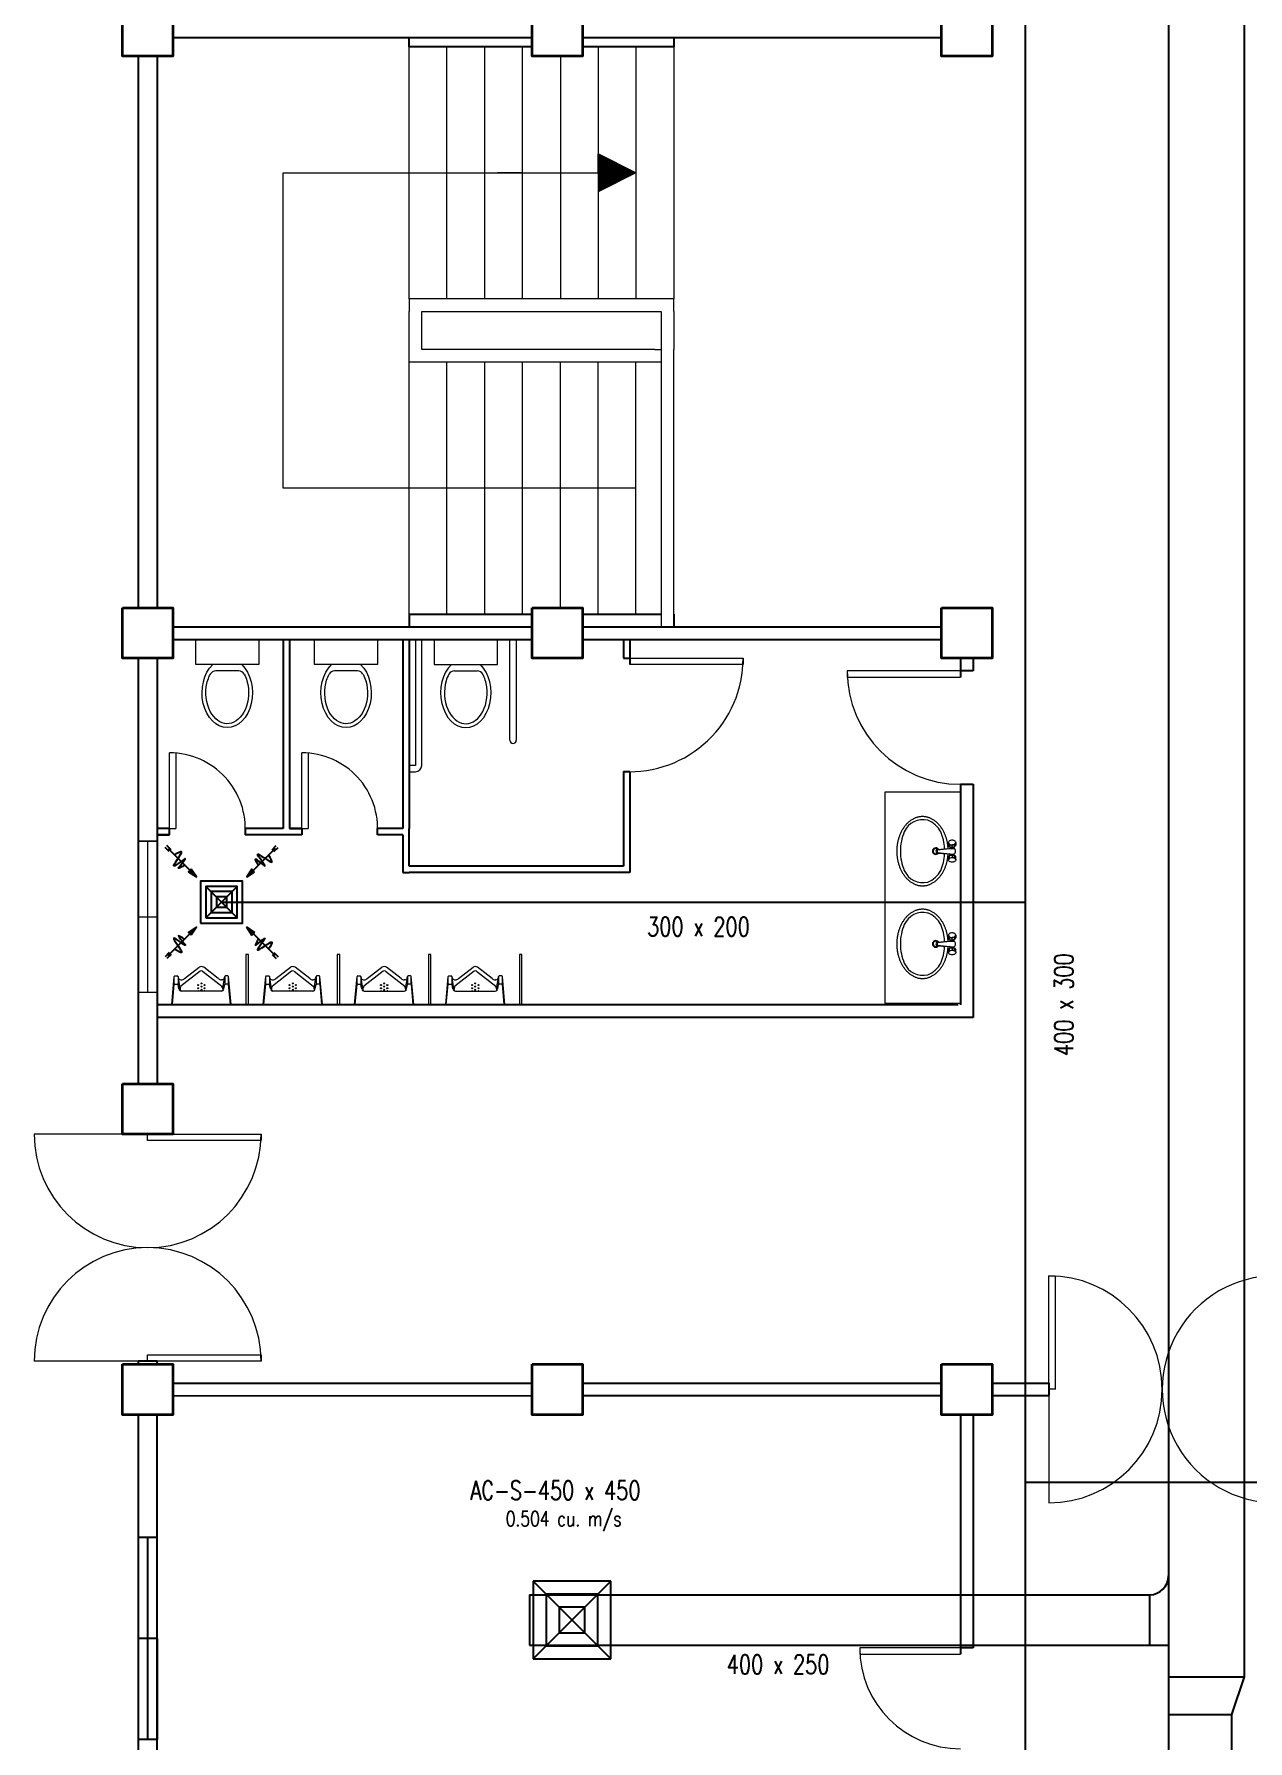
# Model space of a CAD drawing. Header units: millimetres. Extents: x 3 to 200, y 1 to 233.
# Drawn here: x 13.02 to 22.65, y 201.08 to 214.62 of the extents above; entities that cross this region are included whole.
import ezdxf

# ---------------------------------------------------------------- set-up
doc = ezdxf.new("R2010")
doc.units = ezdxf.units.MM
doc.header["$MEASUREMENT"] = 0
doc.linetypes.add('HIDDEN2', pattern=[0.1875, 0.125, -0.0625])
for name, color, linetype in [('ahu line', 150, 'Continuous'), ('AIR', 7, 'Continuous'), ('AIR-00', 8, 'Continuous'), ('AIR-03', 30, 'Continuous'), ('diffuser', 7, 'Continuous'), ('ducting label', 7, 'Continuous'), ('exhaust', 1, 'Continuous'), ('Legends', 7, 'Continuous')]:
    doc.layers.add(name, color=color, linetype=linetype)
doc.layers.get('Legends').off()
doc.styles.add('Arch-Dim', font='simplex.shx', dxfattribs={"width": 0.75})

# ---------------------------------------------------------------- blocks, each defined once
blk = doc.blocks.new('AC-S-12')
at = {"layer": 'diffuser', "color": 30}
for p, q in [((-0.15, 0.15), (0.15, -0.15)), ((0.15, 0.15), (-0.15, -0.15)), ((-0.15, 0.15), (-0.15, -0.15)), ((0.15, 0.15), (-0.15, 0.15)), ((0.15, -0.15), (0.15, 0.15)), ((-0.1, 0.1), (-0.1, -0.1)), ((0.1, 0.1), (-0.1, 0.1)), ((0.1, -0.1), (0.1, 0.1)), ((-0.05, 0.05), (-0.05, -0.05)), ((0.05, 0.05), (-0.05, 0.05)), ((0.05, -0.05), (0.05, 0.05)), ((-0.05, -0.05), (0.05, -0.05)), ((-0.1, -0.1), (0.1, -0.1)), ((-0.15, -0.15), (0.15, -0.15))]:
    blk.add_line(p, q, dxfattribs=at)
for points in [[(-0.3582, 0.3582, 0, 0.0447, 0), (-0.2951, 0.295, 0, 0, 0), (-0.15, 0.15, 0, 0, 0)], [(0.3582, 0.3582, 0, 0.0447, 0), (0.2951, 0.295, 0, 0, 0), (0.15, 0.15, 0, 0, 0)], [(-0.3582, -0.3582, 0, 0.0447, 0), (-0.2951, -0.295, 0, 0, 0), (-0.15, -0.15, 0, 0, 0)], [(0.3582, -0.3582, 0, 0.0447, 0), (0.2951, -0.295, 0, 0, 0), (0.15, -0.15, 0, 0, 0)]]:
    blk.add_lwpolyline(points, format="xyseb", dxfattribs=at)
blk = doc.blocks.new('fcu')
at = {"layer": 'diffuser', "xscale": 2.052644456280903, "yscale": 2.052644456280903, "zscale": 2.052644456280903}
blk.add_blockref('AC-S-12', (0, 0), dxfattribs=at)
blk = doc.blocks.new('GRILL-C-IN')
at = {"layer": 'AIR-00', "ltscale": 3}
for p, q in [((-0.623, 0.601), (-0.674, 0.651)), ((-0.601, 0.623), (-0.651, 0.674)), ((-0.637, 0.637), (-0.3, 0.3)), ((0.637, 0.637), (0.3, 0.3)), ((0.601, 0.623), (0.651, 0.674)), ((0.623, 0.601), (0.674, 0.651)), ((-0.637, -0.637), (-0.3, -0.3)), ((0.637, -0.637), (0.3, -0.3)), ((-0.623, -0.601), (-0.674, -0.651)), ((0.623, -0.601), (0.674, -0.651)), ((-0.601, -0.623), (-0.651, -0.674)), ((0.601, -0.623), (0.651, -0.674))]:
    blk.add_line(p, q, dxfattribs=at)
at = {"layer": 'AIR-00', "color": 50}
for p, q in [((-0.188, 0.187), (0.187, -0.188)), ((0.187, 0.187), (-0.188, -0.188))]:
    blk.add_line(p, q, dxfattribs=at)
at = {"layer": 'AIR-00', "ltscale": 3}
for points in [[(-0.362, 0.393), (-0.393, 0.362), (-0.3, 0.3)], [(0.393, 0.362), (0.362, 0.393), (0.3, 0.3)], [(-0.362, -0.393), (-0.393, -0.362), (-0.3, -0.3)], [(0.393, -0.362), (0.362, -0.393), (0.3, -0.3)]]:
    blk.add_lwpolyline(points, close=True, dxfattribs=at)
at = {"layer": 'AIR-00', "color": 50}
for points in [[(-0.188, -0.188), (0.187, -0.188), (0.187, 0.187), (-0.188, 0.187)], [(-0.125, -0.125), (0.125, -0.125), (0.125, 0.125), (-0.125, 0.125)], [(-0.062, -0.062), (0.062, -0.062), (0.062, 0.062), (-0.062, 0.062)]]:
    blk.add_lwpolyline(points, close=True, dxfattribs=at)
at = {"layer": 'AIR-00', "ltscale": 3}
for points in [[(-0.441, 0.441), (-0.512, 0.404), (-0.432, 0.514), (-0.568, 0.43), (-0.477, 0.6), (-0.561, 0.561)], [(0.441, 0.441), (0.404, 0.512), (0.514, 0.432), (0.43, 0.568), (0.6, 0.477), (0.561, 0.561)], [(-0.441, -0.441), (-0.512, -0.404), (-0.432, -0.514), (-0.568, -0.43), (-0.477, -0.6), (-0.561, -0.561)], [(0.441, -0.441), (0.404, -0.512), (0.514, -0.432), (0.43, -0.568), (0.6, -0.477), (0.561, -0.561)]]:
    blk.add_spline(points, degree=3, dxfattribs=at)
for points in [[(-0.3, 0.3), (-0.362, 0.393), (-0.393, 0.362)], [(0.3, 0.3), (0.393, 0.362), (0.362, 0.393)], [(-0.3, -0.3), (-0.362, -0.393), (-0.393, -0.362)], [(0.3, -0.3), (0.393, -0.362), (0.362, -0.393)]]:
    blk.add_solid(points, dxfattribs=at)
at = {"layer": 'AIR-03', "color": 6}
blk.add_lwpolyline([(-0.25, -0.25), (0.25, -0.25), (0.25, 0.25), (-0.25, 0.25)], close=True, dxfattribs=at)

msp = doc.modelspace()

# ---------------------------------------------------------------- linework, layer by layer
at = {"color": 8, "lineweight": 25}
for p, q in [((14.12, 214.597), (16.97, 214.597)), ((17.37, 214.597), (20.22, 214.597)), ((13.845, 214.447), (13.845, 210.072)), ((13.995, 214.447), (13.995, 210.072)), ((14.12, 209.922), (16.97, 209.922)), ((17.37, 209.922), (20.22, 209.922)), ((14.12, 209.822), (16.97, 209.822)), ((14.995, 209.822), (14.995, 208.322)), ((15.045, 209.822), (15.045, 208.322)), ((15.945, 209.822), (15.945, 208.322)), ((15.995, 209.822), (15.995, 208.322)), ((17.37, 209.822), (20.22, 209.822)), ((17.695, 209.822), (17.695, 209.672)), ((17.745, 209.822), (17.745, 209.622)), ((13.845, 209.672), (13.845, 206.297)), ((13.995, 209.672), (13.995, 206.297)), ((17.695, 209.672), (17.745, 209.672)), ((20.37, 209.672), (20.37, 209.522)), ((20.47, 209.572), (20.37, 209.572)), ((20.47, 209.672), (20.47, 209.572)), ((17.695, 208.774), (17.695, 208.022)), ((17.745, 208.772), (17.695, 208.772)), ((17.745, 208.772), (17.745, 207.972)), ((20.37, 208.672), (20.37, 206.922)), ((20.37, 208.672), (20.47, 208.672)), ((20.47, 208.672), (20.47, 206.822)), ((14.095, 208.322), (13.995, 208.322)), ((14.095, 208.272), (13.995, 208.272)), ((13.995, 208.272), (14.095, 208.272)), ((14.095, 208.272), (14.095, 208.322)), ((14.995, 208.322), (14.693, 208.322)), ((14.695, 208.322), (14.695, 208.272)), ((14.995, 208.272), (14.695, 208.272)), ((15.145, 208.272), (14.995, 208.272)), ((15.145, 208.322), (15.045, 208.322)), ((15.045, 208.322), (15.145, 208.322)), ((15.145, 208.322), (15.145, 208.272)), ((15.945, 208.322), (15.745, 208.322)), ((15.745, 208.272), (15.745, 208.322)), ((15.945, 208.272), (15.745, 208.272)), ((15.945, 208.272), (15.945, 207.972)), ((15.995, 208.022), (15.995, 208.322)), ((15.945, 207.972), (15.995, 207.972)), ((17.695, 208.022), (15.995, 208.022)), ((17.745, 207.972), (15.995, 207.972)), ((20.35, 206.922), (13.995, 206.922)), ((20.47, 206.822), (13.995, 206.822)), ((13.995, 205.897), (13.845, 205.897)), ((13.995, 204.097), (13.845, 204.097)), ((13.845, 204.097), (13.845, 204.072)), ((13.995, 204.072), (13.995, 204.097)), ((14.12, 203.922), (16.97, 203.923)), ((17.37, 203.923), (20.22, 203.923)), ((20.62, 203.923), (21.07, 203.923)), ((21.07, 203.924), (21.07, 203.823)), ((14.12, 203.822), (16.97, 203.823)), ((17.37, 203.823), (20.22, 203.823)), ((20.62, 203.823), (21.07, 203.823)), ((13.845, 203.672), (13.845, 198.072)), ((13.995, 200.122), (13.995, 203.672)), ((20.37, 203.672), (20.37, 201.772)), ((20.47, 203.672), (20.47, 201.822)), ((20.47, 201.822), (20.37, 201.822))]:
    msp.add_line(p, q, dxfattribs=at)
at = {"color": 8, "lineweight": -2}
for p, q in [((15.995, 214.522), (15.995, 214.597)), ((18.095, 214.597), (18.095, 214.522)), ((16.97, 214.522), (15.995, 214.522)), ((18.095, 214.522), (17.37, 214.522)), ((15.995, 210.022), (15.995, 209.922)), ((15.995, 210.022), (16.97, 210.022)), ((17.37, 210.022), (17.995, 210.022)), ((18.095, 210.022), (18.095, 209.922)), ((13.995, 206.922), (13.995, 206.822)), ((13.995, 202.697), (13.845, 202.697)), ((13.92, 202.697), (13.92, 201.097)), ((13.995, 201.897), (13.995, 202.697)), ((13.995, 201.897), (13.845, 201.897)), ((13.995, 201.897), (13.995, 201.097)), ((13.995, 201.097), (13.845, 201.097))]:
    msp.add_line(p, q, dxfattribs=at)
at = {"color": 8, "lineweight": 9}
for p, q in [((15.995, 212.522), (15.995, 214.522)), ((16.295, 212.522), (16.295, 214.522)), ((16.595, 212.522), (16.595, 214.522)), ((16.895, 212.522), (16.895, 214.522)), ((17.195, 214.447), (17.195, 212.522)), ((17.495, 214.522), (17.495, 212.522)), ((17.795, 214.522), (17.795, 212.522)), ((18.095, 214.522), (18.095, 212.522)), ((17.495, 213.522), (17.495, 213.672)), ((17.795, 213.522), (17.495, 213.672)), ((17.505, 213.522), (17.505, 213.667)), ((17.515, 213.522), (17.515, 213.662)), ((17.525, 213.522), (17.525, 213.657)), ((17.535, 213.522), (17.535, 213.652)), ((17.545, 213.522), (17.545, 213.647)), ((17.555, 213.522), (17.555, 213.642)), ((17.565, 213.522), (17.565, 213.637)), ((17.575, 213.522), (17.575, 213.632)), ((17.585, 213.522), (17.585, 213.627)), ((17.595, 213.522), (17.595, 213.622)), ((14.995, 211.022), (14.995, 213.522)), ((14.995, 213.522), (17.495, 213.522)), ((16.895, 213.522), (16.695, 213.522)), ((16.895, 213.522), (17.095, 213.522)), ((17.495, 213.522), (17.795, 213.522)), ((17.495, 213.522), (17.495, 213.372)), ((17.795, 213.522), (17.495, 213.372)), ((17.505, 213.522), (17.505, 213.377)), ((17.515, 213.522), (17.515, 213.382)), ((17.525, 213.522), (17.525, 213.387)), ((17.535, 213.522), (17.535, 213.392)), ((17.545, 213.522), (17.545, 213.397)), ((17.555, 213.522), (17.555, 213.402)), ((17.565, 213.522), (17.565, 213.407)), ((17.575, 213.522), (17.575, 213.412)), ((17.585, 213.522), (17.585, 213.417)), ((17.595, 213.522), (17.595, 213.422)), ((17.605, 213.522), (17.605, 213.617)), ((17.605, 213.522), (17.605, 213.427)), ((17.615, 213.522), (17.615, 213.612)), ((17.615, 213.522), (17.615, 213.432)), ((17.625, 213.522), (17.625, 213.607)), ((17.625, 213.522), (17.625, 213.437)), ((17.635, 213.522), (17.635, 213.602)), ((17.635, 213.522), (17.635, 213.442)), ((17.645, 213.522), (17.645, 213.597)), ((17.645, 213.522), (17.645, 213.447)), ((17.655, 213.522), (17.655, 213.592)), ((17.655, 213.522), (17.655, 213.452)), ((17.665, 213.522), (17.665, 213.587)), ((17.665, 213.522), (17.665, 213.457)), ((17.675, 213.522), (17.675, 213.582)), ((17.675, 213.522), (17.675, 213.462)), ((17.685, 213.522), (17.685, 213.577)), ((17.685, 213.522), (17.685, 213.467)), ((17.695, 213.522), (17.695, 213.572)), ((17.695, 213.522), (17.695, 213.472)), ((17.705, 213.522), (17.705, 213.567)), ((17.705, 213.522), (17.705, 213.477)), ((17.715, 213.522), (17.715, 213.562)), ((17.715, 213.522), (17.715, 213.482)), ((17.725, 213.522), (17.725, 213.557)), ((17.725, 213.522), (17.725, 213.487)), ((17.735, 213.522), (17.735, 213.552)), ((17.735, 213.522), (17.735, 213.492)), ((17.745, 213.522), (17.745, 213.547)), ((17.745, 213.522), (17.745, 213.497)), ((17.755, 213.522), (17.755, 213.542)), ((17.755, 213.522), (17.755, 213.502)), ((17.765, 213.522), (17.765, 213.537)), ((17.765, 213.522), (17.765, 213.507)), ((17.775, 213.522), (17.775, 213.532)), ((17.775, 213.522), (17.775, 213.512)), ((17.785, 213.522), (17.785, 213.527)), ((17.785, 213.522), (17.785, 213.517)), ((18.095, 212.522), (15.995, 212.522)), ((15.995, 212.522), (15.995, 212.422)), ((15.995, 212.122), (15.995, 212.422)), ((16.095, 212.122), (16.095, 212.422)), ((16.095, 212.422), (17.945, 212.422)), ((17.945, 212.422), (17.995, 212.422)), ((17.995, 212.422), (17.995, 212.122)), ((18.095, 212.422), (18.095, 212.522)), ((18.095, 212.422), (18.095, 212.122)), ((15.995, 210.022), (15.995, 212.122)), ((15.995, 212.022), (17.995, 212.022)), ((17.945, 212.122), (16.095, 212.122)), ((16.295, 210.022), (16.295, 212.022)), ((16.595, 210.022), (16.595, 212.022)), ((16.895, 210.022), (16.895, 212.022)), ((17.195, 210.072), (17.195, 212.022)), ((17.495, 210.022), (17.495, 212.022)), ((17.795, 210.022), (17.795, 212.022)), ((17.945, 212.122), (17.995, 212.122)), ((17.995, 212.122), (17.995, 209.922)), ((18.095, 212.022), (18.095, 212.122)), ((18.095, 210.022), (18.095, 212.022)), ((15.995, 211.022), (14.995, 211.022)), ((17.795, 211.022), (15.995, 211.022)), ((14.302, 209.622), (14.302, 209.822)), ((14.302, 209.822), (14.802, 209.822)), ((14.802, 209.822), (14.802, 209.622)), ((15.245, 209.622), (15.245, 209.822)), ((15.245, 209.822), (15.745, 209.822)), ((15.745, 209.822), (15.745, 209.622)), ((16.045, 209.822), (16.045, 209.122)), ((16.095, 208.822), (16.095, 209.822)), ((16.195, 209.822), (16.195, 209.622)), ((16.695, 209.822), (16.195, 209.822)), ((16.695, 209.622), (16.695, 209.822)), ((16.795, 209.022), (16.795, 209.822)), ((16.845, 209.822), (16.845, 209.122)), ((14.802, 209.622), (14.302, 209.622)), ((14.643, 209.572), (14.462, 209.572)), ((15.745, 209.622), (15.245, 209.622)), ((15.585, 209.572), (15.404, 209.572)), ((16.195, 209.622), (16.695, 209.622)), ((16.354, 209.572), (16.535, 209.572)), ((16.045, 209.122), (16.045, 208.822)), ((16.845, 209.122), (16.845, 209.022)), ((16.045, 208.822), (15.995, 208.822)), ((15.995, 208.822), (15.995, 208.772)), ((15.995, 208.772), (16.045, 208.772)), ((13.995, 208.222), (13.845, 208.222)), ((13.92, 208.222), (13.92, 207.022)), ((20.274, 208.21), (20.274, 208.189)), ((20.282, 208.194), (20.274, 208.207)), ((20.323, 208.194), (20.332, 208.207)), ((20.332, 208.21), (20.332, 208.189)), ((20.188, 208.151), (20.178, 208.156)), ((20.188, 208.132), (20.178, 208.127)), ((20.179, 208.156), (20.279, 208.162)), ((20.179, 208.127), (20.279, 208.121)), ((20.188, 208.152), (20.284, 208.163)), ((20.188, 208.131), (20.284, 208.121)), ((20.282, 208.176), (20.274, 208.189)), ((20.282, 208.107), (20.274, 208.094)), ((20.274, 208.073), (20.274, 208.094)), ((20.282, 208.089), (20.274, 208.076)), ((20.282, 208.194), (20.303, 208.191)), ((20.282, 208.194), (20.282, 208.176)), ((20.282, 208.176), (20.303, 208.173)), ((20.282, 208.107), (20.303, 208.111)), ((20.282, 208.089), (20.282, 208.107)), ((20.282, 208.089), (20.303, 208.092)), ((20.284, 208.163), (20.32, 208.164)), ((20.284, 208.121), (20.32, 208.119)), ((20.289, 208.173), (20.289, 208.17)), ((20.289, 208.11), (20.289, 208.113)), ((20.323, 208.194), (20.303, 208.191)), ((20.303, 208.173), (20.303, 208.191)), ((20.323, 208.176), (20.303, 208.173)), ((20.303, 208.111), (20.303, 208.092)), ((20.323, 208.107), (20.303, 208.111)), ((20.323, 208.089), (20.303, 208.092)), ((20.317, 208.173), (20.317, 208.17)), ((20.317, 208.11), (20.317, 208.113)), ((20.323, 208.194), (20.323, 208.176)), ((20.323, 208.176), (20.332, 208.189)), ((20.323, 208.107), (20.332, 208.094)), ((20.323, 208.089), (20.323, 208.107)), ((20.323, 208.089), (20.332, 208.076)), ((20.332, 208.073), (20.332, 208.094)), ((13.845, 207.622), (13.995, 207.622)), ((20.188, 207.416), (20.178, 207.421)), ((20.188, 207.397), (20.178, 207.392)), ((20.179, 207.421), (20.279, 207.427)), ((20.188, 207.417), (20.284, 207.428)), ((20.188, 207.396), (20.284, 207.385)), ((20.274, 207.475), (20.274, 207.454)), ((20.282, 207.459), (20.274, 207.472)), ((20.282, 207.441), (20.274, 207.454)), ((20.282, 207.459), (20.303, 207.456)), ((20.282, 207.459), (20.282, 207.441)), ((20.282, 207.441), (20.303, 207.437)), ((20.284, 207.428), (20.32, 207.429)), ((20.289, 207.438), (20.289, 207.435)), ((20.323, 207.459), (20.303, 207.456)), ((20.303, 207.437), (20.303, 207.456)), ((20.323, 207.441), (20.303, 207.437)), ((20.317, 207.438), (20.317, 207.435)), ((20.323, 207.459), (20.332, 207.472)), ((20.323, 207.459), (20.323, 207.441)), ((20.323, 207.441), (20.332, 207.454)), ((20.332, 207.475), (20.332, 207.454)), ((20.179, 207.392), (20.279, 207.386)), ((20.282, 207.372), (20.274, 207.359)), ((20.274, 207.338), (20.274, 207.359)), ((20.282, 207.354), (20.274, 207.341)), ((20.282, 207.372), (20.303, 207.375)), ((20.282, 207.354), (20.282, 207.372)), ((20.282, 207.354), (20.303, 207.357)), ((20.284, 207.385), (20.32, 207.384)), ((20.289, 207.375), (20.289, 207.378)), ((20.303, 207.375), (20.303, 207.357)), ((20.323, 207.372), (20.303, 207.375)), ((20.323, 207.354), (20.303, 207.357)), ((20.317, 207.375), (20.317, 207.378)), ((20.323, 207.354), (20.323, 207.372)), ((20.323, 207.372), (20.332, 207.359)), ((20.323, 207.354), (20.332, 207.341)), ((20.332, 207.338), (20.332, 207.359)), ((14.112, 206.926), (14.132, 207.147)), ((14.132, 207.084), (14.132, 207.147)), ((14.137, 207.152), (14.157, 207.152)), ((14.164, 207.139), (14.162, 207.147)), ((14.162, 207.147), (14.162, 207.085)), ((14.178, 207.051), (14.164, 207.139)), ((14.338, 207.19), (14.185, 207.07)), ((14.213, 207.131), (14.329, 207.221)), ((14.357, 207.19), (14.51, 207.07)), ((14.481, 207.131), (14.366, 207.221)), ((14.517, 207.051), (14.531, 207.139)), ((14.531, 207.139), (14.532, 207.147)), ((14.532, 207.147), (14.532, 207.085)), ((14.557, 207.152), (14.537, 207.152)), ((14.562, 207.084), (14.562, 207.147)), ((14.582, 206.926), (14.562, 207.147)), ((14.837, 206.926), (14.857, 207.147)), ((14.857, 207.084), (14.857, 207.147)), ((14.862, 207.152), (14.882, 207.152)), ((14.889, 207.139), (14.887, 207.147)), ((14.887, 207.147), (14.887, 207.085)), ((14.903, 207.051), (14.889, 207.139)), ((15.063, 207.19), (14.91, 207.07)), ((14.938, 207.131), (15.054, 207.221)), ((15.082, 207.19), (15.235, 207.07)), ((15.206, 207.131), (15.091, 207.221)), ((15.242, 207.051), (15.256, 207.139)), ((15.256, 207.139), (15.257, 207.147)), ((15.257, 207.147), (15.257, 207.085)), ((15.282, 207.152), (15.262, 207.152)), ((15.287, 207.084), (15.287, 207.147)), ((15.307, 206.926), (15.287, 207.147)), ((15.562, 206.926), (15.582, 207.147)), ((15.582, 207.084), (15.582, 207.147)), ((15.587, 207.152), (15.607, 207.152)), ((15.614, 207.139), (15.612, 207.147)), ((15.612, 207.147), (15.612, 207.085)), ((15.628, 207.051), (15.614, 207.139)), ((15.788, 207.19), (15.635, 207.07)), ((15.663, 207.131), (15.779, 207.221)), ((15.807, 207.19), (15.96, 207.07)), ((15.931, 207.131), (15.816, 207.221)), ((15.967, 207.051), (15.981, 207.139)), ((15.981, 207.139), (15.982, 207.147)), ((15.982, 207.147), (15.982, 207.085)), ((16.007, 207.152), (15.987, 207.152)), ((16.012, 207.084), (16.012, 207.147)), ((16.032, 206.926), (16.012, 207.147)), ((16.285, 206.926), (16.305, 207.147)), ((16.305, 207.084), (16.305, 207.147)), ((16.31, 207.152), (16.33, 207.152)), ((16.337, 207.139), (16.335, 207.147)), ((16.335, 207.147), (16.335, 207.085)), ((16.351, 207.051), (16.337, 207.139)), ((16.511, 207.19), (16.358, 207.07)), ((16.386, 207.131), (16.502, 207.221)), ((16.53, 207.19), (16.682, 207.07)), ((16.654, 207.131), (16.538, 207.221)), ((16.689, 207.051), (16.704, 207.139)), ((16.704, 207.139), (16.705, 207.147)), ((16.705, 207.147), (16.705, 207.085)), ((16.73, 207.152), (16.71, 207.152)), ((16.735, 207.084), (16.735, 207.147)), ((16.755, 206.926), (16.735, 207.147)), ((13.995, 207.022), (13.845, 207.022)), ((14.117, 206.926), (14.132, 207.083)), ((14.137, 207.087), (14.158, 207.087)), ((14.169, 207.049), (14.163, 207.083)), ((14.178, 207.051), (14.181, 207.034)), ((14.183, 207.122), (14.188, 207.122)), ((14.506, 207.032), (14.189, 207.032)), ((14.511, 207.122), (14.507, 207.122)), ((14.517, 207.051), (14.514, 207.034)), ((14.525, 207.049), (14.532, 207.083)), ((14.558, 207.087), (14.537, 207.087)), ((14.577, 206.926), (14.563, 207.083)), ((14.842, 206.926), (14.857, 207.083)), ((14.862, 207.087), (14.883, 207.087)), ((14.894, 207.049), (14.888, 207.083)), ((14.903, 207.051), (14.906, 207.034)), ((14.908, 207.122), (14.913, 207.122)), ((15.231, 207.032), (14.914, 207.032)), ((15.236, 207.122), (15.232, 207.122)), ((15.242, 207.051), (15.239, 207.034)), ((15.25, 207.049), (15.257, 207.083)), ((15.283, 207.087), (15.262, 207.087)), ((15.302, 206.926), (15.288, 207.083)), ((15.567, 206.926), (15.582, 207.083)), ((15.587, 207.087), (15.608, 207.087)), ((15.619, 207.049), (15.613, 207.083)), ((15.628, 207.051), (15.631, 207.034)), ((15.633, 207.122), (15.638, 207.122)), ((15.639, 207.032), (15.956, 207.032)), ((15.961, 207.122), (15.957, 207.122)), ((15.967, 207.051), (15.964, 207.034)), ((15.975, 207.049), (15.982, 207.083)), ((16.008, 207.087), (15.987, 207.087)), ((16.027, 206.926), (16.013, 207.083)), ((16.29, 206.926), (16.305, 207.083)), ((16.31, 207.087), (16.331, 207.087)), ((16.342, 207.049), (16.336, 207.083)), ((16.351, 207.051), (16.354, 207.034)), ((16.356, 207.122), (16.361, 207.122)), ((16.362, 207.032), (16.678, 207.032)), ((16.684, 207.122), (16.679, 207.122)), ((16.689, 207.051), (16.687, 207.034)), ((16.698, 207.049), (16.704, 207.083)), ((16.73, 207.087), (16.709, 207.087)), ((16.75, 206.926), (16.735, 207.083)), ((14.12, 206.922), (14.115, 206.922)), ((14.574, 206.922), (14.12, 206.922)), ((14.261, 206.922), (14.191, 206.922)), ((14.574, 206.922), (14.579, 206.922)), ((14.845, 206.922), (14.84, 206.922)), ((15.299, 206.922), (14.845, 206.922)), ((14.986, 206.922), (14.916, 206.922)), ((15.299, 206.922), (15.304, 206.922)), ((15.57, 206.922), (15.565, 206.922)), ((15.57, 206.922), (16.024, 206.922)), ((15.883, 206.922), (15.953, 206.922)), ((16.024, 206.922), (16.029, 206.922)), ((16.293, 206.922), (16.288, 206.922)), ((16.293, 206.922), (16.747, 206.922)), ((16.606, 206.922), (16.676, 206.922)), ((16.747, 206.922), (16.752, 206.922))]:
    msp.add_line(p, q, dxfattribs=at)
at = {"color": 8, "lineweight": 13}
for p, q in [((17.745, 209.672), (17.745, 209.622)), ((17.745, 209.672), (18.645, 209.672)), ((18.645, 209.622), (17.745, 209.622)), ((18.645, 209.672), (18.645, 209.622)), ((20.37, 209.572), (19.47, 209.572)), ((19.47, 209.572), (19.47, 209.522)), ((20.37, 209.522), (20.37, 209.572)), ((19.47, 209.522), (20.37, 209.522)), ((14.095, 208.322), (14.095, 208.922)), ((14.145, 208.922), (14.145, 208.322)), ((15.145, 208.322), (15.145, 208.922)), ((15.195, 208.922), (15.195, 208.322)), ((14.095, 208.322), (14.145, 208.322)), ((14.693, 208.322), (14.695, 208.322)), ((15.145, 208.322), (15.195, 208.322)), ((13.92, 205.897), (13.02, 205.897)), ((13.92, 205.897), (14.82, 205.897)), ((13.92, 205.847), (13.92, 205.897)), ((14.82, 205.847), (13.92, 205.847)), ((14.82, 205.897), (14.82, 205.847)), ((21.07, 203.874), (21.07, 204.774)), ((21.07, 204.774), (21.12, 204.774)), ((21.12, 204.774), (21.12, 203.873)), ((13.92, 204.147), (14.82, 204.147)), ((13.92, 204.097), (13.92, 204.147)), ((14.82, 204.147), (14.82, 204.097)), ((13.92, 204.097), (13.02, 204.097)), ((14.82, 204.097), (13.92, 204.097)), ((21.12, 203.923), (21.12, 203.923)), ((21.97, 203.924), (21.97, 203.924)), ((21.97, 203.924), (21.97, 203.924)), ((21.12, 203.874), (21.07, 203.874)), ((21.07, 203.823), (21.07, 202.973)), ((21.964, 203.824), (21.976, 203.824)), ((20.37, 201.822), (19.57, 201.822)), ((19.57, 201.822), (19.57, 201.772)), ((19.57, 201.772), (20.37, 201.772)), ((20.37, 201.772), (20.37, 201.822))]:
    msp.add_line(p, q, dxfattribs=at)
at = {"color": 8, "lineweight": 35}
for points in [[(13.72, 214.847), (14.12, 214.847), (14.12, 214.447), (13.72, 214.447)], [(16.97, 214.847), (17.37, 214.847), (17.37, 214.447), (16.97, 214.447)], [(20.22, 214.847), (20.62, 214.847), (20.62, 214.447), (20.22, 214.447)], [(13.72, 210.072), (14.12, 210.072), (14.12, 209.672), (13.72, 209.672)], [(16.97, 210.072), (17.37, 210.072), (17.37, 209.672), (16.97, 209.672)], [(20.22, 210.072), (20.62, 210.072), (20.62, 209.672), (20.22, 209.672)], [(13.72, 206.297), (14.12, 206.297), (14.12, 205.897), (13.72, 205.897)], [(13.72, 204.072), (14.12, 204.072), (14.12, 203.672), (13.72, 203.672)], [(16.97, 204.072), (17.37, 204.072), (17.37, 203.672), (16.97, 203.672)], [(20.22, 204.072), (20.62, 204.072), (20.62, 203.672), (20.22, 203.672)]]:
    msp.add_lwpolyline(points, close=True, dxfattribs=at)
at = {"color": 8, "lineweight": 9, "ltscale": 0.4}
msp.add_lwpolyline([(20.37, 206.935), (20.37, 208.61), (19.77, 208.61), (19.77, 206.935)], close=True, dxfattribs=at)
at = {"color": 8, "lineweight": 9}
for points in [[(13.845, 208.222), (13.995, 208.222), (13.995, 207.022), (13.845, 207.022)], [(14.72, 207.322), (14.7, 207.322), (14.7, 206.922), (14.72, 206.922)], [(15.445, 207.322), (15.425, 207.322), (15.425, 206.922), (15.445, 206.922)], [(16.168, 207.322), (16.148, 207.322), (16.148, 206.922), (16.168, 206.922)], [(16.89, 207.322), (16.87, 207.322), (16.87, 206.922), (16.89, 206.922)], [(13.845, 202.697), (13.995, 202.697), (13.995, 201.097), (13.845, 201.097)]]:
    msp.add_lwpolyline(points, close=True, dxfattribs=at)
for points in [[(20.274, 208.21, 0.145837), (20.276, 208.204, 0.107165), (20.282, 208.197, 0.077149), (20.291, 208.193, 0.064217), (20.303, 208.192, 0.064217), (20.314, 208.193, 0.077149), (20.323, 208.197, 0.107165), (20.33, 208.204, 0.145837), (20.332, 208.21, 0.145837), (20.33, 208.217, 0.107165), (20.323, 208.223, 0.077149), (20.314, 208.227, 0.064217), (20.303, 208.229, 0.064217), (20.291, 208.227, 0.077149), (20.282, 208.223, 0.107165), (20.276, 208.217, 0.145837)], [(20.274, 208.073, -0.145837), (20.276, 208.079, -0.107165), (20.282, 208.086, -0.077149), (20.291, 208.09, -0.064217), (20.303, 208.091, -0.064217), (20.314, 208.09, -0.077149), (20.323, 208.086, -0.107165), (20.33, 208.079, -0.145837), (20.332, 208.073, -0.145837), (20.33, 208.066, -0.107165), (20.323, 208.06, -0.077149), (20.314, 208.056, -0.064217), (20.303, 208.054, -0.064217), (20.291, 208.056, -0.077149), (20.282, 208.06, -0.107165), (20.276, 208.066, -0.145837)], [(20.274, 207.475, 0.145837), (20.276, 207.469, 0.107165), (20.282, 207.462, 0.077149), (20.291, 207.458, 0.064217), (20.303, 207.457, 0.064217), (20.314, 207.458, 0.077149), (20.323, 207.462, 0.107165), (20.33, 207.469, 0.145837), (20.332, 207.475, 0.145837), (20.33, 207.482, 0.107165), (20.323, 207.488, 0.077149), (20.314, 207.492, 0.064217), (20.303, 207.494, 0.064217), (20.291, 207.492, 0.077149), (20.282, 207.488, 0.107165), (20.276, 207.482, 0.145837)], [(20.274, 207.338, -0.145837), (20.276, 207.344, -0.107165), (20.282, 207.351, -0.077149), (20.291, 207.355, -0.064217), (20.303, 207.356, -0.064217), (20.314, 207.355, -0.077149), (20.323, 207.351, -0.107165), (20.33, 207.344, -0.145837), (20.332, 207.338, -0.145837), (20.33, 207.331, -0.107165), (20.323, 207.325, -0.077149), (20.314, 207.321, -0.064217), (20.303, 207.319, -0.064217), (20.291, 207.321, -0.077149), (20.282, 207.325, -0.107165), (20.276, 207.331, -0.145837)]]:
    msp.add_lwpolyline(points, format="xyb", close=True, dxfattribs=at)
for points in [[(20.287, 208.175, 0.035268), (20.288, 208.175, 0.107165), (20.291, 208.171, 0.077149), (20.296, 208.169, 0.064217), (20.303, 208.168, 0.064217)], [(20.287, 208.108, -0.035268), (20.288, 208.109, -0.107165), (20.291, 208.112, -0.077149), (20.296, 208.114, -0.064217), (20.303, 208.115, -0.064217)], [(20.289, 208.175, 0.046803), (20.291, 208.174, 0.077149), (20.296, 208.171, 0.064217), (20.303, 208.17, 0.064217), (20.309, 208.171, 0.077149), (20.315, 208.174, 0.046803), (20.317, 208.175, 0.145837)], [(20.289, 208.173, 0.047218), (20.29, 208.172, 0.107177), (20.293, 208.169, 0.077931), (20.297, 208.167, 0.065152), (20.303, 208.166, 0.065152), (20.308, 208.167, 0.077931), (20.313, 208.169, 0.107177), (20.316, 208.172, 0.047218), (20.316, 208.173, 0.144081)], [(20.289, 208.11, -0.047218), (20.29, 208.111, -0.107177), (20.293, 208.114, -0.077931), (20.297, 208.116, -0.065152), (20.303, 208.117, -0.065152), (20.308, 208.116, -0.077931), (20.313, 208.114, -0.107177), (20.316, 208.111, -0.047218), (20.316, 208.11, -0.144081)], [(20.289, 208.108, -0.046803), (20.291, 208.109, -0.077149), (20.296, 208.112, -0.064217), (20.303, 208.113, -0.064217), (20.309, 208.112, -0.077149), (20.315, 208.109, -0.046803), (20.317, 208.108, -0.145837)], [(20.303, 208.168, 0.064217), (20.309, 208.169, 0.077149), (20.314, 208.171, 0.107165), (20.318, 208.175, 0.035268), (20.318, 208.175, 0.145837)], [(20.303, 208.115, -0.064217), (20.309, 208.114, -0.077149), (20.314, 208.112, -0.107165), (20.318, 208.109, -0.035268), (20.318, 208.108, -0.145837)], [(20.287, 207.44, 0.035268), (20.288, 207.439, 0.107165), (20.291, 207.436, 0.077149), (20.296, 207.434, 0.064217), (20.303, 207.433, 0.064217)], [(20.289, 207.44, 0.046803), (20.291, 207.439, 0.077149), (20.296, 207.436, 0.064217), (20.303, 207.435, 0.064217), (20.309, 207.436, 0.077149), (20.315, 207.439, 0.046803), (20.317, 207.44, 0.145837)], [(20.289, 207.438, 0.047218), (20.29, 207.437, 0.107177), (20.293, 207.434, 0.077931), (20.297, 207.432, 0.065152), (20.303, 207.431, 0.065152), (20.308, 207.432, 0.077931), (20.313, 207.434, 0.107177), (20.316, 207.437, 0.047218), (20.316, 207.438, 0.144081)], [(20.303, 207.433, 0.064217), (20.309, 207.434, 0.077149), (20.314, 207.436, 0.107165), (20.318, 207.439, 0.035268), (20.318, 207.44, 0.145837)], [(20.287, 207.373, -0.035268), (20.288, 207.373, -0.107165), (20.291, 207.377, -0.077149), (20.296, 207.379, -0.064217), (20.303, 207.38, -0.064217)], [(20.289, 207.375, -0.047218), (20.29, 207.376, -0.107177), (20.293, 207.379, -0.077931), (20.297, 207.381, -0.065152), (20.303, 207.382, -0.065152), (20.308, 207.381, -0.077931), (20.313, 207.379, -0.107177), (20.316, 207.376, -0.047218), (20.316, 207.375, -0.144081)], [(20.289, 207.373, -0.046803), (20.291, 207.374, -0.077149), (20.296, 207.377, -0.064217), (20.303, 207.378, -0.064217), (20.309, 207.377, -0.077149), (20.315, 207.374, -0.046803), (20.317, 207.373, -0.145837)], [(20.303, 207.38, -0.064217), (20.309, 207.379, -0.077149), (20.314, 207.377, -0.107165), (20.318, 207.373, -0.035268), (20.318, 207.373, -0.145837)]]:
    msp.add_lwpolyline(points, format="xyb", dxfattribs=at)
for centre in [(14.322, 207.08), (14.322, 207.055), (14.347, 207.093), (14.347, 207.068), (14.347, 207.043), (14.372, 207.08), (14.372, 207.055), (15.047, 207.08), (15.047, 207.055), (15.072, 207.093), (15.072, 207.068), (15.072, 207.043), (15.097, 207.08), (15.097, 207.055), (15.772, 207.08), (15.772, 207.055), (15.797, 207.093), (15.797, 207.068), (15.797, 207.043), (15.822, 207.08), (15.822, 207.055), (16.495, 207.08), (16.495, 207.055), (16.52, 207.093), (16.52, 207.068), (16.52, 207.043), (16.545, 207.08), (16.545, 207.055)]:
    msp.add_circle(centre, 0.004, dxfattribs=at)
for centre, radius, start, end in [((14.462, 209.522), 0.05, 90, 151.9916), ((14.643, 209.522), 0.05, 28.1501, 90), ((15.404, 209.522), 0.05, 90, 151.9916), ((15.585, 209.522), 0.05, 28.1501, 90), ((16.354, 209.522), 0.05, 90, 151.8499), ((16.535, 209.522), 0.05, 28.0084, 90), ((16.82, 209.022), 0.025, 180, 0), ((16.045, 208.822), 0.05, 270, 0), ((20.071, 208.232), 0.16, 76.0896, 156.8606), ((20.033, 208.197), 0.205, 28.3968, 67.909), ((20.258, 208.148), 0.365, 156.2843, 180.9643), ((19.879, 208.148), 0.365, 2.4433, 23.7157), ((20.258, 208.135), 0.365, 179.0357, 203.7157), ((20.173, 208.142), 0.0263, 37.887, 321.8359), ((20.173, 208.142), 0.0213, 46.6981, 313.0677), ((20.203, 208.142), 0.028, 150.6121, 209.3879), ((20.179, 208.155), 0.001, 93.5159, 150.6121), ((20.179, 208.128), 0.001, 209.3879, 266.4841), ((20.198, 208.142), 0.0147, 140.2813, 219.7187), ((20.189, 208.15), 0.002, 96.5175, 140.2813), ((20.189, 208.133), 0.002, 219.7187, 263.4825), ((19.879, 208.135), 0.365, 336.2843, 357.5567), ((20.281, 208.17), 0.00756, 276.5175, 0), ((20.281, 208.113), 0.00756, 0, 83.4825), ((20.324, 208.17), 0.00756, 180, 232.6816), ((20.324, 208.113), 0.00756, 127.3184, 180), ((20.303, 208.142), 0.028, 307.3184, 52.6816), ((20.071, 208.052), 0.16, 203.1394, 283.9104), ((20.033, 208.086), 0.205, 292.091, 331.6032), ((20.258, 207.413), 0.365, 156.2843, 180.9643), ((20.071, 207.496), 0.16, 76.0896, 156.8606), ((20.033, 207.462), 0.205, 28.3968, 67.909), ((19.879, 207.413), 0.365, 2.4433, 23.7157), ((20.258, 207.4), 0.365, 179.0357, 203.7157), ((20.173, 207.406), 0.0263, 38.1641, 322.113), ((20.173, 207.406), 0.0213, 46.9323, 313.3019), ((20.203, 207.406), 0.028, 150.6121, 209.3879), ((20.179, 207.42), 0.001, 93.5159, 150.6121), ((20.198, 207.406), 0.0147, 140.2813, 219.7187), ((20.189, 207.415), 0.002, 96.5175, 140.2813), ((20.189, 207.398), 0.002, 219.7187, 263.4825), ((20.281, 207.435), 0.00756, 276.5175, 0), ((20.324, 207.435), 0.00756, 180, 232.6816), ((20.303, 207.406), 0.028, 307.3184, 52.6816), ((20.179, 207.393), 0.001, 209.3879, 266.4841), ((19.879, 207.4), 0.365, 336.2843, 357.5567), ((20.281, 207.378), 0.00756, 0, 83.4825), ((20.324, 207.378), 0.00756, 127.3184, 180), ((14.137, 207.147), 0.005, 90, 180), ((14.157, 207.147), 0.005, 0, 90), ((14.183, 207.142), 0.02, 189.2901, 270), ((14.188, 207.162), 0.04, 270, 309.3163), ((14.347, 207.197), 0.03, 52.8153, 127.1847), ((14.347, 207.178), 0.015, 50.6837, 129.3163), ((14.507, 207.162), 0.04, 230.6837, 270), ((14.511, 207.142), 0.02, 270, 350.7099), ((14.537, 207.147), 0.005, 90, 180), ((14.557, 207.147), 0.005, 0, 90), ((14.862, 207.147), 0.005, 90, 180), ((14.882, 207.147), 0.005, 0, 90), ((14.908, 207.142), 0.02, 189.2901, 270), ((14.913, 207.162), 0.04, 270, 309.3163), ((15.072, 207.197), 0.03, 52.8153, 127.1847), ((15.072, 207.178), 0.015, 50.6837, 129.3163), ((15.232, 207.162), 0.04, 230.6837, 270), ((15.236, 207.142), 0.02, 270, 350.7099), ((15.262, 207.147), 0.005, 90, 180), ((15.282, 207.147), 0.005, 0, 90), ((15.587, 207.147), 0.005, 90, 180), ((15.607, 207.147), 0.005, 0, 90), ((15.633, 207.142), 0.02, 189.2901, 270), ((15.638, 207.162), 0.04, 270, 309.3163), ((15.797, 207.197), 0.03, 52.8153, 127.1847), ((15.797, 207.178), 0.015, 50.6837, 129.3163), ((15.957, 207.162), 0.04, 230.6837, 270), ((15.961, 207.142), 0.02, 270, 350.7099), ((15.987, 207.147), 0.005, 90, 180), ((16.007, 207.147), 0.005, 0, 90), ((16.31, 207.147), 0.005, 90, 180), ((16.33, 207.147), 0.005, 0, 90), ((16.356, 207.142), 0.02, 189.2901, 270), ((16.361, 207.162), 0.04, 270, 309.3163), ((16.52, 207.197), 0.03, 52.8153, 127.1847), ((16.52, 207.178), 0.015, 50.6837, 129.3163), ((16.679, 207.162), 0.04, 230.6837, 270), ((16.684, 207.142), 0.02, 270, 350.7099), ((16.71, 207.147), 0.005, 90, 180), ((16.73, 207.147), 0.005, 0, 90), ((20.071, 207.317), 0.16, 203.1394, 283.9104), ((20.033, 207.351), 0.205, 292.091, 331.6032), ((14.137, 207.082), 0.005, 90, 176.5318), ((14.158, 207.082), 0.005, 10.3048, 90), ((14.189, 207.052), 0.02, 190.3048, 270), ((14.198, 207.054), 0.02, 129.3163, 189.2901), ((14.322, 207.03), 0.004, 35.6754, 144.3246), ((14.372, 207.03), 0.004, 35.6754, 144.3246), ((14.506, 207.052), 0.02, 270, 349.6952), ((14.497, 207.054), 0.02, 350.7099, 50.6837), ((14.537, 207.082), 0.005, 90, 169.6952), ((14.558, 207.082), 0.005, 3.4682, 90), ((14.862, 207.082), 0.005, 90, 176.5318), ((14.883, 207.082), 0.005, 10.3048, 90), ((14.914, 207.052), 0.02, 190.3048, 270), ((14.923, 207.054), 0.02, 129.3163, 189.2901), ((15.047, 207.03), 0.004, 35.6754, 144.3246), ((15.097, 207.03), 0.004, 35.6754, 144.3246), ((15.231, 207.052), 0.02, 270, 349.6952), ((15.222, 207.054), 0.02, 350.7099, 50.6837), ((15.262, 207.082), 0.005, 90, 169.6952), ((15.283, 207.082), 0.005, 3.4682, 90), ((15.587, 207.082), 0.005, 90, 176.5318), ((15.608, 207.082), 0.005, 10.3048, 90), ((15.639, 207.052), 0.02, 190.3048, 270), ((15.648, 207.054), 0.02, 129.3163, 189.2901), ((15.772, 207.03), 0.004, 35.6754, 144.3246), ((15.822, 207.03), 0.004, 35.6754, 144.3246), ((15.956, 207.052), 0.02, 270, 349.6952), ((15.947, 207.054), 0.02, 350.7099, 50.6837), ((15.987, 207.082), 0.005, 90, 169.6952), ((16.008, 207.082), 0.005, 3.4682, 90), ((16.31, 207.082), 0.005, 90, 176.5318), ((16.331, 207.082), 0.005, 10.3048, 90), ((16.362, 207.052), 0.02, 190.3048, 270), ((16.371, 207.054), 0.02, 129.3163, 189.2901), ((16.495, 207.03), 0.004, 35.6754, 144.3246), ((16.545, 207.03), 0.004, 35.6754, 144.3246), ((16.678, 207.052), 0.02, 270, 349.6952), ((16.67, 207.054), 0.02, 350.7099, 50.6837), ((16.709, 207.082), 0.005, 90, 169.6952), ((16.73, 207.082), 0.005, 3.4682, 90), ((14.115, 206.925), 0.003, 176.1859, 270), ((14.12, 206.925), 0.003, 176.5318, 270), ((14.574, 206.925), 0.003, 270, 3.4682), ((14.579, 206.925), 0.003, 270, 3.8141), ((14.84, 206.925), 0.003, 176.1859, 270), ((14.845, 206.925), 0.003, 176.5318, 270), ((15.299, 206.925), 0.003, 270, 3.4682), ((15.304, 206.925), 0.003, 270, 3.8141), ((15.565, 206.925), 0.003, 176.1859, 270), ((15.57, 206.925), 0.003, 176.5318, 270), ((16.024, 206.925), 0.003, 270, 3.4682), ((16.029, 206.925), 0.003, 270, 3.8141), ((16.288, 206.925), 0.003, 176.1859, 270), ((16.293, 206.925), 0.003, 176.5318, 270), ((16.747, 206.925), 0.003, 270, 3.4682), ((16.752, 206.925), 0.003, 270, 3.8141)]:
    msp.add_arc(centre, radius, start, end, dxfattribs=at)
at = {"color": 8, "lineweight": 13}
for centre, radius, start, end in [((17.745, 209.672), 0.9, 266.8153, 0), ((20.37, 209.572), 0.9, 180, 270), ((14.095, 208.322), 0.6, 355.2198, 90), ((15.145, 208.322), 0.6, 355.2198, 90), ((13.92, 205.897), 0.9, 180, 0), ((13.92, 204.097), 0.9, 0, 180), ((21.07, 203.873), 0.9, 270.0079, 90), ((22.87, 203.874), 0.9, 90, 270.0009), ((20.37, 201.822), 0.8, 180, 270)]:
    msp.add_arc(centre, radius, start, end, dxfattribs=at)
at = {"color": 8, "linetype": 'HIDDEN2', "lineweight": 9}
for centre, radius, start, end in [((20.1, 208.204), 0.22, 119.0892, 143.3314), ((20.068, 208.262), 0.154, 90, 119.0892), ((20.068, 208.262), 0.154, 60.9108, 90), ((20.036, 208.204), 0.22, 36.6686, 60.9108), ((20.231, 208.142), 0.367, 162.8606, 180), ((20.151, 208.166), 0.283, 143.3314, 162.8606), ((19.985, 208.166), 0.283, 17.1394, 36.6686), ((19.905, 208.142), 0.367, 3.119, 17.1394), ((20.231, 208.142), 0.367, 180, 197.1394), ((19.905, 208.142), 0.367, 342.8606, 356.881), ((20.151, 208.117), 0.283, 197.1394, 216.6686), ((20.1, 208.079), 0.22, 216.6686, 240.9108), ((20.036, 208.079), 0.22, 299.0892, 323.3314), ((19.985, 208.117), 0.283, 323.3314, 342.8606), ((20.068, 208.021), 0.154, 240.9108, 270), ((20.068, 208.021), 0.154, 270, 299.0892), ((20.068, 207.527), 0.154, 90, 119.0892), ((20.068, 207.527), 0.154, 60.9108, 90), ((20.151, 207.431), 0.283, 143.3314, 162.8606), ((20.1, 207.469), 0.22, 119.0892, 143.3314), ((20.036, 207.469), 0.22, 36.6686, 60.9108), ((19.985, 207.431), 0.283, 17.1394, 36.6686), ((20.231, 207.406), 0.367, 162.8606, 180), ((20.231, 207.406), 0.367, 180, 197.1394), ((19.905, 207.406), 0.367, 3.119, 17.1394), ((20.151, 207.382), 0.283, 197.1394, 216.6686), ((19.985, 207.382), 0.283, 323.3314, 342.8606), ((19.905, 207.406), 0.367, 342.8606, 356.881), ((20.1, 207.344), 0.22, 216.6686, 240.9108), ((20.068, 207.286), 0.154, 240.9108, 270), ((20.068, 207.286), 0.154, 270, 299.0892), ((20.036, 207.344), 0.22, 299.0892, 323.3314)]:
    msp.add_arc(centre, radius, start, end, dxfattribs=at)
at = {"color": 8, "lineweight": 9, "extrusion": (0, 0, -1)}
for centre in [(14.552, 209.397), (15.495, 209.397)]:
    msp.add_ellipse(centre, major_axis=(0, 0.275), ratio=0.727273, start_param=0.612555, end_param=5.670631, dxfattribs=at)
at = {"color": 8, "lineweight": 9}
msp.add_ellipse((16.445, 209.397), major_axis=(0, 0.275), ratio=0.727273, start_param=0.612555, end_param=5.670631, dxfattribs=at)
for points in [[(14.687, 209.546), (14.696, 209.53), (14.703, 209.512), (14.73, 209.42), (14.725, 209.333), (14.667, 209.202), (14.617, 209.16), (14.519, 209.147), (14.467, 209.173), (14.393, 209.284), (14.375, 209.368), (14.391, 209.481), (14.402, 209.516), (14.418, 209.546)], [(15.63, 209.546), (15.638, 209.53), (15.646, 209.512), (15.673, 209.42), (15.668, 209.333), (15.61, 209.202), (15.56, 209.16), (15.462, 209.147), (15.409, 209.173), (15.335, 209.284), (15.318, 209.368), (15.333, 209.481), (15.345, 209.516), (15.36, 209.546)], [(16.31, 209.546), (16.301, 209.53), (16.294, 209.512), (16.267, 209.42), (16.272, 209.333), (16.33, 209.202), (16.38, 209.16), (16.478, 209.147), (16.53, 209.173), (16.604, 209.284), (16.622, 209.368), (16.607, 209.481), (16.595, 209.516), (16.579, 209.546)]]:
    msp.add_open_spline(points, degree=3, knots=[0.937253, 0.937253, 0.937253, 0.937253, 1.185372, 1.185372, 2.113864, 2.113864, 3.042356, 3.042356, 3.970847, 3.970847, 4.899339, 4.899339, 5.346062, 5.346062, 5.346062, 5.346062], dxfattribs=at)
for p in [(20.37, 208.142), (20.37, 207.406), (14.347, 206.922), (15.072, 206.922), (15.797, 206.922), (16.52, 206.922)]:
    msp.add_point(p, dxfattribs=at)
at = {"layer": 'ahu line', "linetype": 'Continuous'}
for p, q in [((22.62, 230.361), (22.62, 201.594)), ((22.02, 230.161), (22.02, 194.581)), ((16.95, 202.244), (21.87, 202.244)), ((21.87, 202.244), (21.87, 201.844)), ((16.95, 201.844), (22.02, 201.844)), ((22.52, 201.294), (22.52, 194.581))]:
    msp.add_line(p, q, dxfattribs=at)
at = {"layer": 'ahu line', "linetype": 'Continuous', "lineweight": 25}
msp.add_line((16.95, 202.244), (16.95, 201.844), dxfattribs=at)
at = {"layer": 'ahu line'}
for p, q in [((22.02, 201.594), (22.62, 201.594)), ((22.62, 201.594), (22.52, 201.294)), ((22.02, 201.294), (22.52, 201.294))]:
    msp.add_line(p, q, dxfattribs=at)
at = {"layer": 'ahu line', "linetype": 'Continuous'}
msp.add_arc((21.87, 202.394), 0.15, 270, 0, dxfattribs=at)
at = {"layer": 'exhaust'}
for p, q in [((20.884, 198.543), (20.884, 231.997)), ((14.507, 207.738), (20.884, 207.738)), ((25.509, 203.134), (20.884, 203.134))]:
    msp.add_line(p, q, dxfattribs=at)

# ---------------------------------------------------------------- block references
at = {"layer": 'AIR', "xscale": 0.6658363358532475, "yscale": 0.6658363358532475, "zscale": 0.6658363358532475}
msp.add_blockref('GRILL-C-IN', (14.507, 207.738), dxfattribs=at)
at = {"layer": 'Legends', "linetype": 'Continuous', "lineweight": 25}
msp.add_blockref('fcu', (17.287, 202.044), dxfattribs=at)

# ---------------------------------------------------------------- texts
at = {"layer": 'ducting label', "color": 3, "linetype": 'Continuous', "lineweight": 25, "attachment_point": 1, "style": 'Arch-Dim'}
for s, width, insert, char_height in [('\\A1;{\\C240;\\c2367469;300 x 200}', 1.19515, (17.883, 207.618), 0.15), ('\\A1;AC-S-450 x 450', 1.719, (16.481, 203.147), 0.15), ('\\A1;0.504 cu. m/s', 1.719, (16.762, 202.907), 0.12), ('\\A1;400 x 250', 1.19515, (18.515, 201.766), 0.15)]:
    msp.add_mtext_dynamic_manual_height_columns(s, width=width, gutter_width=1.011, heights=[0], dxfattribs=dict(at, insert=insert, char_height=char_height))
at = {"layer": 'ducting label', "color": 240, "linetype": 'Continuous', "lineweight": 25, "true_color": 0xed1f24, "insert": (21.114, 206.517), "char_height": 0.15, "attachment_point": 1, "rotation": 90, "style": 'Arch-Dim'}
msp.add_mtext_dynamic_manual_height_columns('\\A1;400 x 300', width=1.19515, gutter_width=1.011, heights=[0], dxfattribs=at)

doc.saveas('drawing.dxf')
